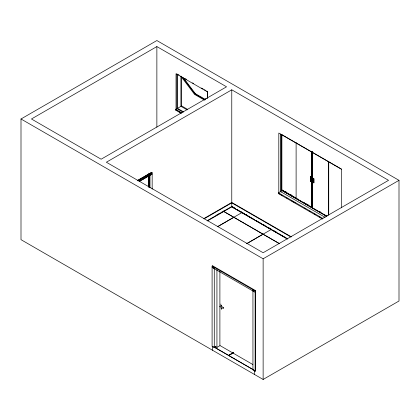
<?xml version="1.0" encoding="UTF-8"?>
<svg xmlns="http://www.w3.org/2000/svg" width="420" height="420" viewBox="0 0 420 420"><rect width="100%" height="100%" fill="white"/><g stroke="black" fill="none" stroke-linecap="round" stroke-linejoin="round"><path stroke-width="0.63" d="M149 187.367L149 175.56M205.128 99.839L195.043 94.017L195.647 93.287M205.784 98.669L206.084 98.301M149.987 175.313L152.166 172.751L151.646 172.447L137.492 180.616M21 118.986L156.87 40.541L399 180.332L399 301.014L263.13 379.459L21 239.668L21 118.986L263.13 258.778L399 180.332M156.87 46.573L31.453 118.986L101.131 159.212L226.548 86.803L156.87 46.573L156.87 127.134M181.283 113.368L175.686 110.135L175.686 109.331L176.904 108.628L183.062 112.182M179.161 75.143L177.487 74.172L177.487 108.35L180.968 106.339L187.121 109.888M175.686 110.135L176.033 109.935M231.772 89.817L106.355 162.23L263.13 252.74L388.547 180.332L231.772 89.817L231.772 202.456L291.417 236.891M137.524 180.442L151.646 172.284M138.012 180.92L152.166 172.751L152.166 189.068M139.424 181.088L140.611 180.401M141.677 179.786L147.977 176.153M139.755 181.01L141.451 180.028M142.585 179.377L148.811 175.781L148.811 186.89M139.146 181.571L152.166 174.053M312.239 151.809L312.128 207.664L312.202 151.893M203.926 218.537L231.772 202.456M204.047 218.867L231.772 202.86L290.798 236.938M216.095 215.455L217.219 214.804M218.342 214.153L219.466 213.507M221.156 212.531L222.28 211.88M224.485 210.609L223.419 211.223L279.452 243.663L223.724 211.496M207.091 220.731L209.344 219.429M209.612 219.277L211.591 218.132M211.885 217.964L214.405 216.51M214.725 216.326L219.466 213.586M219.839 213.371L231.215 206.803M207.443 220.93L231.772 206.882L287.395 238.996M217.539 226.679L241.873 212.63M217.539 226.758L233.867 217.271M311.855 151.694L311.945 207.459L281.51 189.887L281.164 190.092L326.849 216.468M281.51 189.887L281.862 189.919M322.523 219.051L278.46 193.609L278.46 192.801L280.55 191.594L325.195 217.371M278.46 193.609L278.806 193.405L279.935 194.061M310.947 176.988L310.406 177.083L310.947 176.988L310.947 181.062L310.595 181.262L310.375 176.836A0.724 0.42 60 0 1 310.396 176.668L314.029 178.768A0.724 0.42 60 0 1 314.055 178.957L314.055 182.679A0.724 0.42 60 0 1 314.029 182.842L310.396 180.747A0.724 0.42 60 0 1 310.375 180.553M313.126 178.652L313.667 178.563L313.667 182.632L313.32 182.831L313.126 178.652L313.667 178.563M310.406 181.151L310.947 181.062M313.126 182.721L313.667 182.632M246.803 243.574L271.142 229.53M246.803 243.658L263.114 234.155M311.855 207.512L326.692 215.975M220.6 304.274L220.962 304.07M223.445 308.159L223.02 308.406L219.639 306.474M252.945 289.695L252.945 369.994L255.124 371.249L255.644 370.949L255.644 290.651L252.945 291.002M214.583 347.24L215.628 346.637M213.365 266.69L212.62 265.813L212.095 266.112L212.095 346.411L214.279 347.666L215.843 346.762M215.534 346.584L216.935 347.393L219.896 345.681L219.896 271.262M214.268 347.067L228.632 355.362L233.336 352.643M233.347 352.732L228.648 355.451L253.297 369.684M228.632 355.519L233.347 352.816M185.315 78.692L186.433 79.338M192.581 82.887L193.699 83.533M201.527 88.053L203.207 89.019M204.32 89.665L205.438 90.311M206.556 90.956L207.674 91.602L207.674 98.054M341.518 169.118L281.164 134.274L281.164 191.951M205.427 99.472L195.347 93.655L183.43 77.826M204.603 100.18L194.539 94.374L180.915 76.277M311.945 179.55L312.559 179.907M187.766 109.468L181.608 105.908L181.256 106.113L181.256 76.608M177.487 108.35L183.635 111.898M175.686 109.331L181.844 112.886M176.594 110.255L177.713 110.901M178.831 111.547L180.511 112.518M285.033 191.352L286.734 192.328M290.125 194.292L291.821 195.269M297.691 198.828L298 199.007M303.497 202.178L304.594 202.813M306.243 203.768L308.994 205.354M319.505 211.423L320.602 212.058M326.104 215.229L327.201 215.864M281.552 189.746L296.462 198.35M295.339 197.935L281.862 190.155L281.862 134.521M281.51 190.124L287.128 193.363M288.251 194.014L311.945 207.69L311.945 151.641M317.646 210.987L312.559 208.047L312.559 151.998M318.78 211.638L322.739 213.922M323.867 214.578L324.996 215.229M278.46 192.801L323.09 218.568M281.631 195.037L282.76 195.689M286.718 197.972L287.847 198.623M291.8 200.907L295.192 202.865M304.227 208.084L305.361 208.735M309.314 211.019L310.443 211.669M314.396 213.953L315.53 214.609M319.483 216.888L320.612 217.544M232.323 206.719L235.074 208.304M240.571 211.481L241.668 212.116M243.359 213.087L244.482 213.738M245.606 214.389L246.734 215.035M263.046 224.453L264.17 225.104M268.107 227.378L269.236 228.029M270.359 228.674L271.498 229.415M273.184 230.307L274.307 230.958M275.436 231.609L276.56 232.255M232.323 206.797L235.751 208.777M236.722 209.339L241.668 212.195M242.566 212.714L244.482 213.817M245.406 214.352L247.296 215.444M247.679 215.665L254.609 219.665M255.633 220.253L261.923 223.886M263.014 224.516L266.994 226.816M268.107 227.456L272.102 229.766M273.184 230.391L274.943 231.404M275.436 231.688L277.216 232.717M278.25 233.31L280.056 234.355M281.059 234.938L282.896 235.998M283.311 236.234L285.169 237.305M286.304 237.962L287.443 238.618M231.425 206.603L287.359 238.896M148.675 173.192L149.72 173.796M212.615 265.818L255.644 290.651M212.095 267.419L255.124 292.262M220.631 305.918L223.445 307.54M220.028 345.571L252.856 364.523M213.166 346.589L254.42 370.409L254.42 374.43M214.279 268.679L212.095 266.112L255.124 290.955L255.124 371.249M182.359 77.165L195.043 94.017M341.518 207.869L341.518 169.271L278.806 133.061L278.806 192.602M328.739 161.59L328.739 215.03M328.393 161.784L328.393 215.009M313.478 178.453L313.478 182.522M313.32 178.763L313.32 182.831M312.469 152.045L312.469 207.863M310.753 176.878L310.753 180.952M310.595 177.193L310.595 181.262M296.111 142.501L296.111 198.55M281.705 134.431L281.705 189.829M280.55 134.022L280.55 191.594M263.13 258.778L263.13 379.459M231.772 202.86L231.772 206.882M223.461 307.571L223.461 308.133M216.935 269.708L216.935 347.393M214.279 267.372L214.279 347.666M212.615 346.274L212.615 350.296M207.386 98.385L207.386 91.828L176.033 73.726L176.033 109.127M180.968 76.031L180.968 106.339M176.904 73.878L176.904 108.628M149.987 174.006L149.987 187.719M149 175.466L149 187.189M221.188 308.343L221.414 309.12L221.188 308.343M221.524 305.366L221.041 305.088L221.041 305.644L221.524 305.923L221.524 305.366"/></g></svg>
